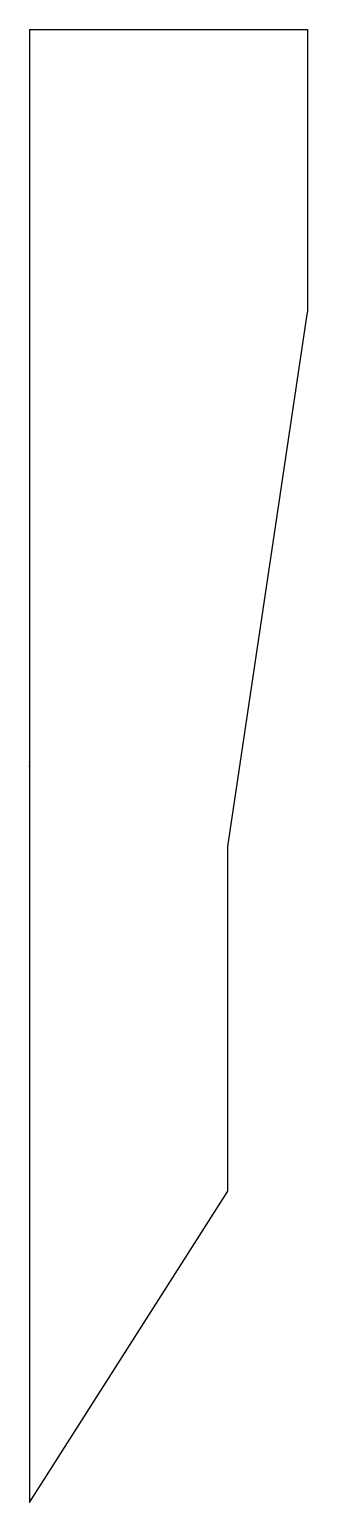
# Model space of a CAD drawing. Header units: millimetres. Extents: x 0 to 26, y -68 to 68.
import ezdxf

# ---------------------------------------------------------------- set-up
doc = ezdxf.new("R2010")
doc.units = ezdxf.units.MM
doc.header["$PDSIZE"] = -1

msp = doc.modelspace()

# ---------------------------------------------------------------- linework, layer by layer
at = {"color": 7, "linetype": 'Continuous'}
for p, q in [((0, 68.16), (0, -68.16)), ((0, 68.16), (25.76, 68.16)), ((25.76, 68.16), (25.76, 42)), ((18.38, -7.44), (25.76, 42)), ((18.38, -39.34), (18.38, -7.44)), ((0, -68.16), (18.38, -39.34))]:
    msp.add_line(p, q, dxfattribs=at)
msp.add_point((0, 0), dxfattribs=at)

doc.saveas('drawing.dxf')
